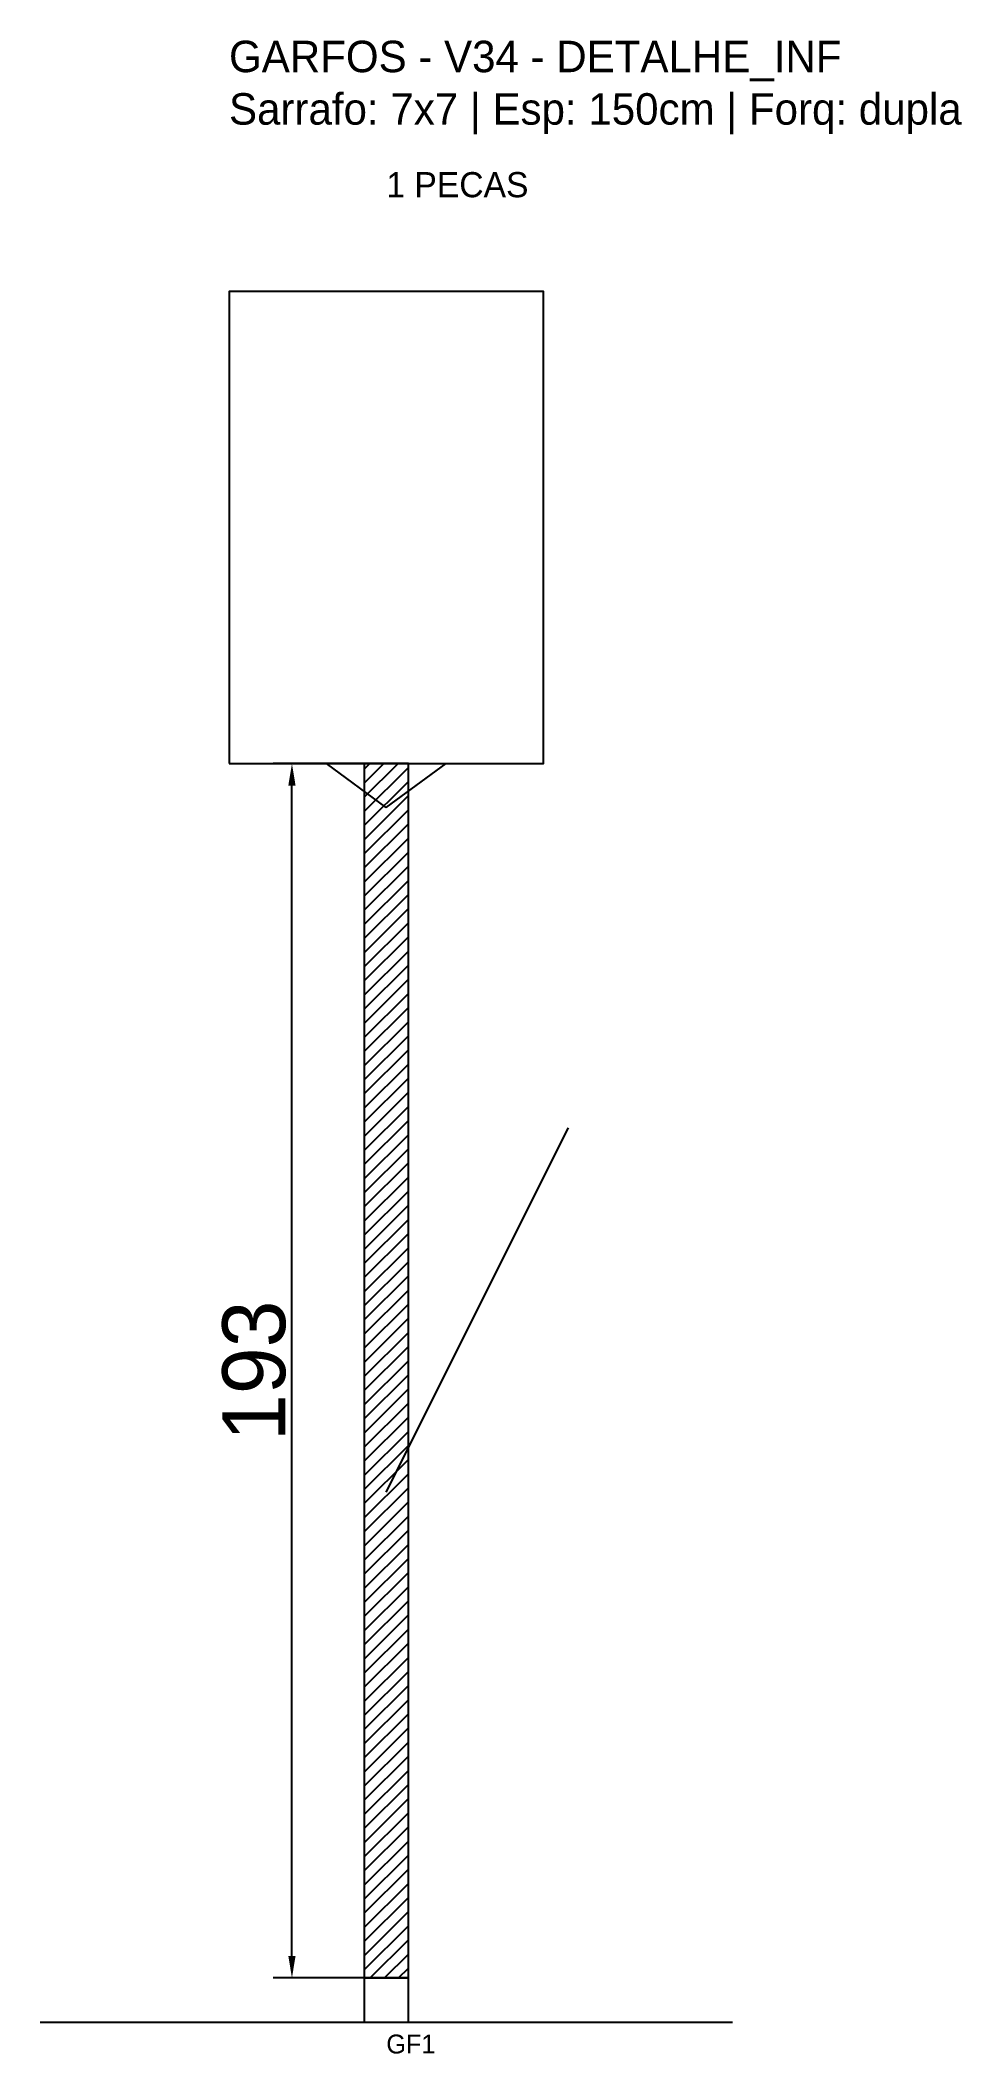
# Model space of a CAD drawing. Header units: metres. Extents: x -30 to 116, y -12 to 308.
import ezdxf

# ---------------------------------------------------------------- set-up
doc = ezdxf.new("R2010")
doc.units = ezdxf.units.M
for name, color, linetype in [('BARRA_ANCORAGEM', 1, 'Continuous'), ('COTA', 241, 'Continuous'), ('GARFOS OK', 3, 'Continuous'), ('NOME DA VIGA', 6, 'Continuous'), ('SARR_7x7', 40, 'Continuous'), ('VIGAS', 3, 'Continuous')]:
    doc.layers.add(name, color=color, linetype=linetype)
doc.dimstyles.new('EZ DXF', dxfattribs={"dimtxt": 10, "dimasz": 3.5, "dimexe": 3, "dimexo": 1.5, "dimgap": 1, "dimtad": 1, "dimdec": 1, "dimdsep": 46, "dimcen": 2.5, "dimazin": 3, "dimtfac": 1, "dimtmove": 0, "dimatfit": 3})

msp = doc.modelspace()

# ---------------------------------------------------------------- hatches: boundary and pattern name
at = {"layer": 'COTA'}
h = msp.add_hatch(dxfattribs=at)
h.set_pattern_fill('ANSI31', scale=0.5)
h.paths.add_polyline_path([(21.5, 0), (28.5, 0), (28.5, 193), (21.5, 193)])

# ---------------------------------------------------------------- linework, layer by layer
at = {"layer": 'BARRA_ANCORAGEM'}
msp.add_line((25, 77.2), (53.95, 135.1), dxfattribs=at)
at = {"layer": 'GARFOS OK'}
for p, q in [((25, 186), (15.5, 193)), ((15.5, 193), (34.5, 193)), ((25, 186), (34.5, 193))]:
    msp.add_line(p, q, dxfattribs=at)
at = {"layer": 'GARFOS OK', "linetype": 'CONTINUOUS'}
msp.add_line((-30, -7), (80, -7), dxfattribs=at)
at = {"layer": 'GARFOS OK'}
msp.add_lwpolyline([(21.5, 0), (28.5, 0), (28.5, 193), (21.5, 193), (21.5, 0)], dxfattribs=at)
at = {"layer": 'SARR_7x7'}
msp.add_lwpolyline([(21.5, -7), (28.5, -7), (28.5, 0), (21.5, 0), (21.5, -7)], dxfattribs=at)
at = {"layer": 'VIGAS'}
msp.add_lwpolyline([(0, 193), (50, 193), (50, 268), (0, 268), (0, 193)], dxfattribs=at)

# ---------------------------------------------------------------- texts
at = {"layer": 'NOME DA VIGA'}
for s, height, p in [('1 PECAS', 4, (25, 283)), ('GF1', 3, (25, -12))]:
    msp.add_text(s, height=height, dxfattribs=at).set_placement(p)
at = {"layer": 'NOME DA VIGA', "insert": (0, 293), "char_height": 5, "attachment_point": 7}
msp.add_mtext('GARFOS - V34 - DETALHE_INF\\PSarrafo: 7x7 | Esp: 150cm | Forq: dupla', dxfattribs=at)

# ---------------------------------------------------------------- dimensions: what is measured, and where the dimension line sits
at = {"layer": 'COTA'}
msp.add_linear_dim(base=(10, 0), p1=(25, 0), p2=(25, 193), angle=90, dimstyle='EZ DXF', dxfattribs=at).render()

doc.saveas('drawing.dxf')
